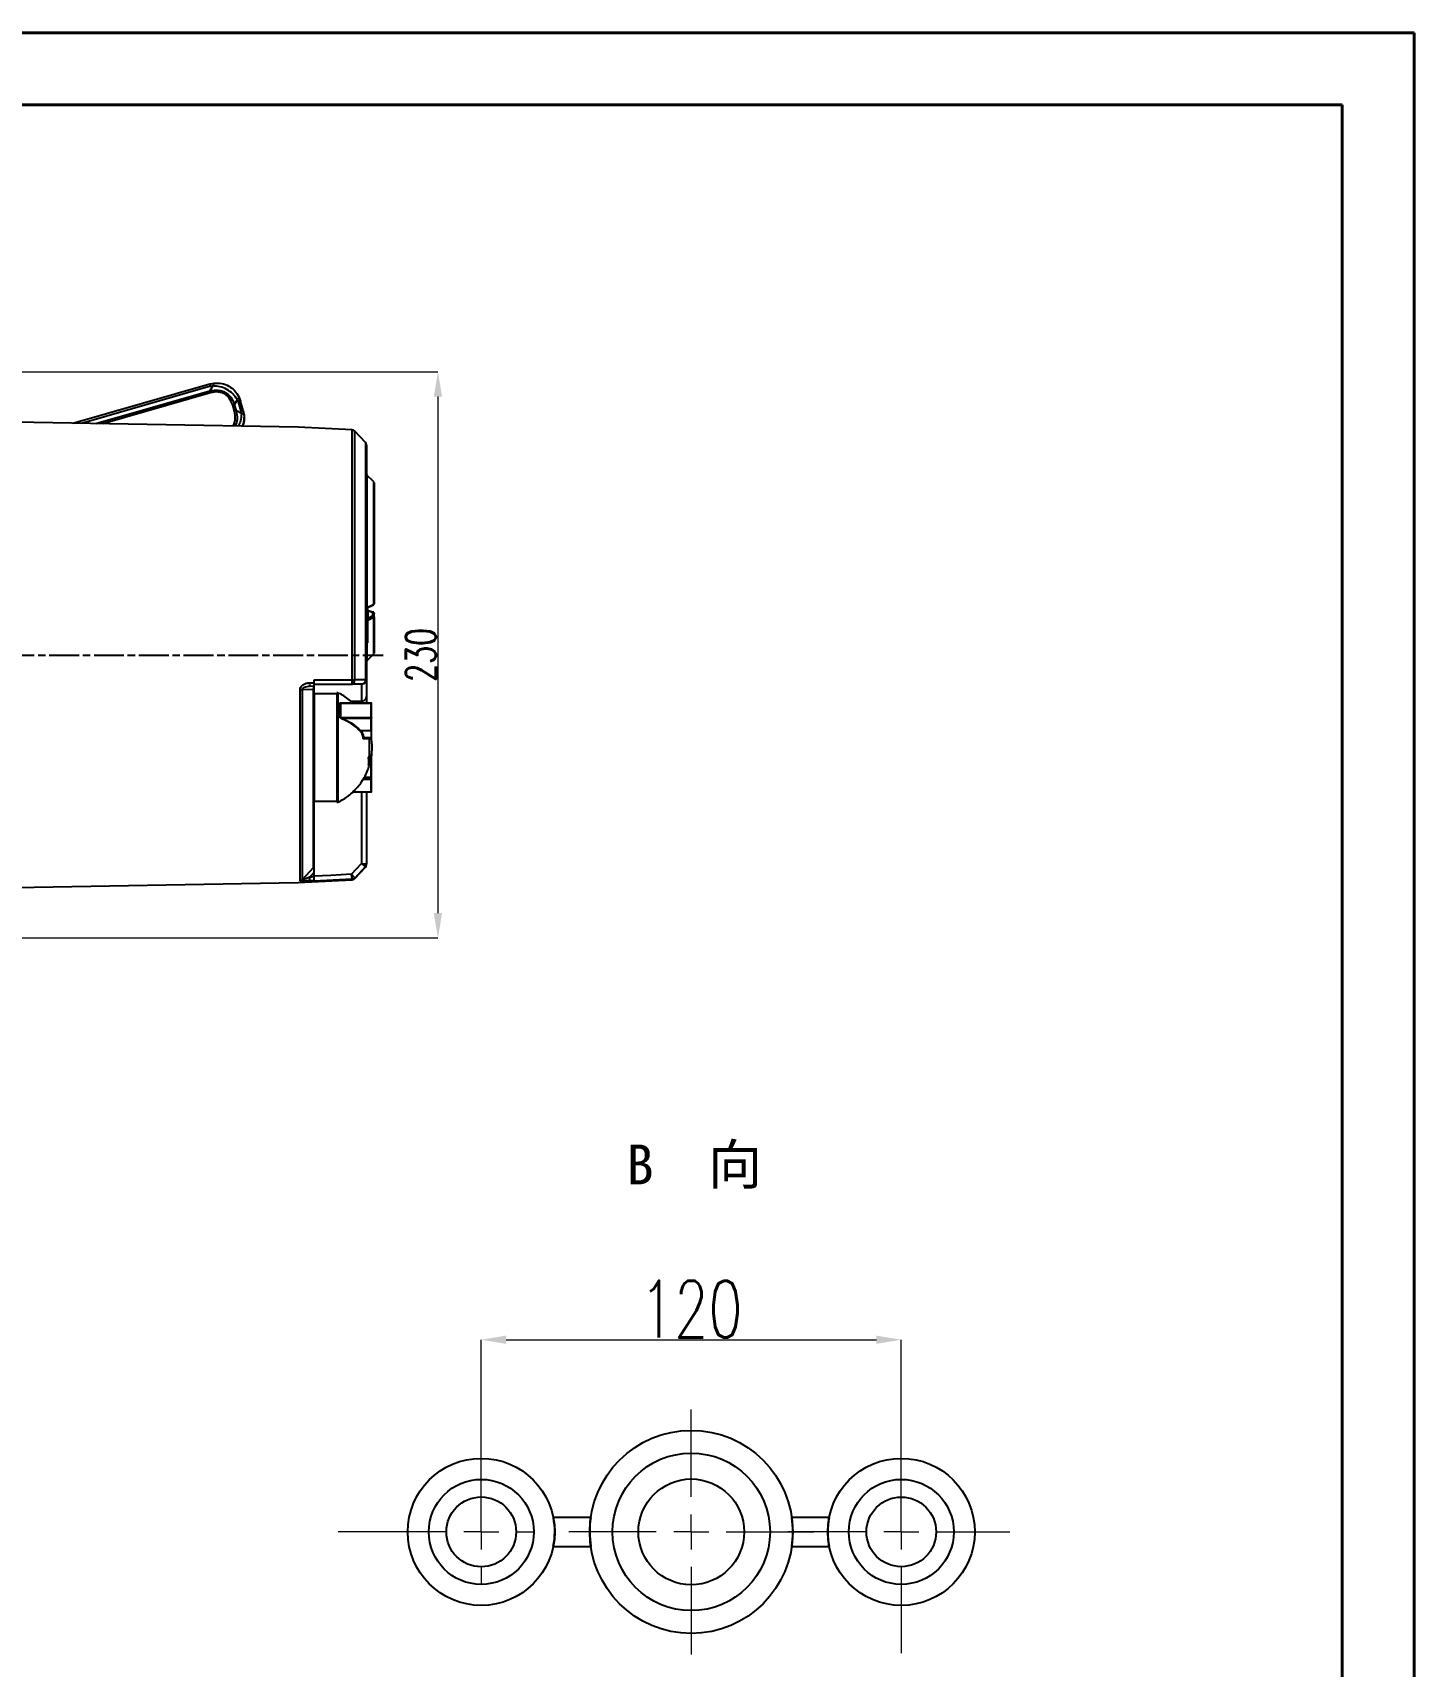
# Model space of a CAD drawing. Header units: millimetres. Extents: x 2003 to 4439, y 563 to 2285.
# Drawn here: x 3884 to 4439, y 1629 to 2285 of the extents above; entities that cross this region are included whole.
import ezdxf

# ---------------------------------------------------------------- set-up
doc = ezdxf.new("R2010")
doc.units = ezdxf.units.MM
doc.linetypes.add('AM_ISO08W050', pattern=[18, 12, -1.5, 3, -1.5])
doc.linetypes.add('CENTER2', pattern=[28.575, 19.05, -3.175, 3.175, -3.175])
for name, color, linetype, lineweight in [('AM_5', 3, 'Continuous', 25), ('AM_7', 4, 'AM_ISO08W050', 25), ('AM_BOR', 7, 'Continuous', 50), ('FORMAT', 7, 'Continuous', 18), ('中心线', 1, 'CENTER2', 13), ('文字', 7, 'Continuous', 13), ('标注', 3, 'Continuous', 13), ('粗实线', 7, 'Continuous', 40)]:
    doc.layers.add(name, color=color, linetype=linetype, lineweight=lineweight)
doc.styles.add('SLDTEXTSTYLE1', font='txt.shx', dxfattribs={"width": 0.7, "bigfont": 'gbcbig.shx'})
doc.styles.add('STYLE1', font='txt.shx', dxfattribs={"width": 0.8, "height": 3, "bigfont": 'hzdx.shx'})
doc.dimstyles.new('SLDDIMSTYLE12$0', dxfattribs={"dimtxt": 12, "dimasz": 10, "dimexe": 0, "dimexo": 0.0625, "dimgap": 0.875, "dimtad": 1, "dimdec": 1, "dimlfac": 1.8, "dimrnd": 1e-09, "dimzin": 12, "dimdsep": 46, "dimtxsty": 'SLDTEXTSTYLE1', "dimcen": 0.09, "dimdle": 8.16, "dimclrd": 3, "dimclre": 3, "dimadec": 0, "dimazin": 3, "dimtfac": 1, "dimtdec": 1, "dimtofl": 0, "dimtmove": 0, "dimatfit": 3, "dimfxl": 0, "dimfrac": 2, "dimtolj": 1, "dimlwd": 5, "dimlwe": 5, "dimarcsym": 0})

# ---------------------------------------------------------------- blocks, each defined once
blk = doc.blocks.new('*D48')
at = {"layer": 'AM_5', "color": 3, "lineweight": 5, "transparency": 16777216}
blk.add_line((3859.26, 2149.28), (4046.83, 2149.28), dxfattribs=at)
at = {"layer": 'AM_5', "color": 3, "linetype": 'Continuous', "lineweight": 5, "transparency": 16777216}
for p, q in [((4046.83, 2139.28), (4046.83, 1931.85)), ((3859.26, 1921.85), (4046.83, 1921.85))]:
    blk.add_line(p, q, dxfattribs=at)
at = {"layer": 'AM_5', "color": 3, "transparency": 16777216}
for points in [[(4045.16, 2139.28), (4048.49, 2139.28), (4046.83, 2149.28)], [(4045.16, 1931.85), (4048.49, 1931.85), (4046.83, 1921.85)]]:
    blk.add_solid(points, dxfattribs=at)
at = {"layer": 'Defpoints', "color": 0, "transparency": 16777216}
for p in [(3859.2, 2149.28), (3859.2, 1921.85), (4046.83, 1921.85)]:
    blk.add_point(p, dxfattribs=at)
at = {"layer": 'AM_5', "color": 0, "transparency": 16777216, "insert": (4039.95, 2035.57), "char_height": 12, "attachment_point": 5, "rotation": 90, "style": 'SLDTEXTSTYLE1'}
blk.add_mtext('\\A1;230', dxfattribs=at)
blk = doc.blocks.new('rA3')
at = {"layer": '粗实线'}
for p, q in [((753.38, 421.26), (333.38, 421.26)), ((753.38, 124.26), (753.38, 421.26)), ((748.38, 416.26), (358.38, 416.26)), ((748.38, 129.26), (748.38, 416.26))]:
    blk.add_line(p, q, dxfattribs=at)
blk = doc.blocks.new('SW_CENTERMARKSYMBOL_14')
at = {"layer": 'FORMAT', "color": 0}
for p, q in [((0, 2), (0, 7)), ((0, 0), (0, 1)), ((-2, 0), (-7, 0)), ((0, 0), (-1, 0)), ((0, 0), (0, -1)), ((0, 0), (1, 0)), ((2, 0), (7, 0)), ((0, -2), (0, -7))]:
    blk.add_line(p, q, dxfattribs=at)
blk = doc.blocks.new('SW_CENTERMARKSYMBOL_15')
at = {"layer": 'FORMAT', "color": 0}
for p, q in [((0, 2), (0, 5.001)), ((0, 0), (0, 1)), ((-2, 0), (-6.488, 0)), ((0, 0), (-1, 0)), ((0, 0), (0, -1)), ((0, 0), (1, 0)), ((2, 0), (6.2, 0)), ((0, -2), (0, -6.938))]:
    blk.add_line(p, q, dxfattribs=at)
blk = doc.blocks.new('SW_CENTERMARKSYMBOL_16')
at = {"layer": 'FORMAT', "color": 0}
for p, q in [((0, 2), (0, 3)), ((0, 0), (0, 1)), ((-2, 0), (-8.181, 0)), ((0, 0), (-1, 0)), ((0, 0), (0, -1)), ((0, 0), (1, 0)), ((2, 0), (3, 0)), ((0, -2), (0, -3))]:
    blk.add_line(p, q, dxfattribs=at)
blk = doc.blocks.new('*D56')
at = {"layer": 'Defpoints', "color": 0, "transparency": 16777216}
for p in [(4232.98, 1760.48), (4064.23, 1683.31), (4232.98, 1683.31)]:
    blk.add_point(p, dxfattribs=at)
at = {"layer": '标注', "color": 3, "lineweight": 5, "transparency": 16777216}
blk.add_line((4064.23, 1683.37), (4064.23, 1760.48), dxfattribs=at)
at = {"layer": '标注', "color": 3, "linetype": 'Continuous', "lineweight": 5, "transparency": 16777216}
for p, q in [((4074.23, 1760.48), (4222.98, 1760.48)), ((4232.98, 1683.37), (4232.98, 1760.48))]:
    blk.add_line(p, q, dxfattribs=at)
at = {"layer": '标注', "color": 3, "transparency": 16777216}
for points in [[(4074.23, 1762.15), (4074.23, 1758.81), (4064.23, 1760.48)], [(4222.98, 1762.15), (4222.98, 1758.81), (4232.98, 1760.48)]]:
    blk.add_solid(points, dxfattribs=at)
at = {"layer": '标注', "color": 0, "transparency": 16777216, "insert": (4148.61, 1772.78), "char_height": 10, "attachment_point": 5, "style": 'SLDTEXTSTYLE1'}
blk.add_mtext('\\A1;{\\H2.28571x;120}', dxfattribs=at)

msp = doc.modelspace()

# ---------------------------------------------------------------- linework, layer by layer
at = {"color": 7, "linetype": 'Continuous', "lineweight": 25}
for p, q in [((3900.214, 2128.627), (3955.171, 2144.385)), ((3955.446, 2143.43), (3903.612, 2128.568)), ((3909.41, 2128.466), (3955.242, 2141.608)), ((3955.463, 2140.84), (3912.143, 2128.419)), ((3955.171, 2144.385), (3956.977, 2144.727)), ((3956.35, 2143.601), (3955.242, 2141.608)), ((3955.446, 2143.43), (3956.35, 2143.601)), ((3966.872, 2139.242), (3967.54, 2137.529)), ((3965.085, 2133.404), (3964.368, 2135.903)), ((3965.137, 2136.123), (3966.245, 2138.116)), ((3965.854, 2133.623), (3965.137, 2136.123)), ((3967.852, 2132.511), (3965.854, 2133.623)), ((3966.245, 2138.116), (3966.578, 2137.259)), ((3966.578, 2137.259), (3967.681, 2133.414)), ((3968.642, 2133.684), (3967.54, 2137.529)), ((3967.681, 2133.414), (3967.852, 2132.511)), ((3968.642, 2133.684), (3968.984, 2131.877)), ((3990.691, 2127.047), (3861.164, 2129.309)), ((3969.029, 2130.921), (3969.029, 2130.928)), ((4012.419, 2125.908), (3990.691, 2127.047)), ((4017.752, 2120.887), (4013.428, 2125.443)), ((4021.018, 2105.081), (4018.311, 2107.798)), ((4018.164, 2100.465), (4018.164, 2100.112)), ((4021.017, 2055.935), (4021.018, 2105.081)), ((4021.164, 2104.729), (4021.164, 2102.143)), ((4018.164, 2054.215), (4018.171, 2054.287)), ((4018.164, 2050.524), (4018.164, 2054.155)), ((4018.164, 2054.035), (4018.664, 2054.035)), ((4018.164, 2053.907), (4018.664, 2053.907)), ((4018.164, 2053.843), (4018.664, 2053.843)), ((4018.31, 2054.575), (4021.017, 2055.935)), ((4018.443, 2054.411), (4020.887, 2055.638)), ((4018.443, 2054.411), (4020.887, 2055.638)), ((4018.664, 2053.907), (4018.664, 2054.035)), ((4018.664, 2053.655), (4018.664, 2053.907)), ((4018.664, 2053.652), (4018.664, 2053.843)), ((4021.164, 2056.085), (4021.164, 2057.378)), ((4018.164, 2050.583), (4018.664, 2050.583)), ((4018.164, 2050.446), (4018.664, 2050.446)), ((4018.164, 2050.034), (4018.664, 2050.034)), ((4018.164, 2048.598), (4018.664, 2048.598)), ((4018.192, 2053.652), (4018.664, 2053.652)), ((4018.664, 2053.257), (4018.664, 2053.652)), ((4018.664, 2053.524), (4018.664, 2053.652)), ((4018.664, 2053.235), (4018.664, 2053.524)), ((4018.664, 2053.235), (4020.664, 2052.767)), ((4020.664, 2052.767), (4018.664, 2053.235)), ((4018.664, 2053.235), (4018.664, 2050.583)), ((4018.664, 2050.318), (4020.664, 2051.322)), ((4018.664, 2049.506), (4021.017, 2050.686)), ((4018.664, 2050.446), (4018.664, 2050.583)), ((4018.664, 2050.034), (4018.664, 2050.446)), ((4018.664, 2042.415), (4018.664, 2048.598)), ((4020.664, 2051.322), (4020.664, 2052.767)), ((4020.895, 2052.712), (4020.709, 2052.789)), ((4020.895, 2052.712), (4020.709, 2052.789)), ((4021.017, 2035.921), (4021.017, 2050.686)), ((4021.1, 2052.469), (4021.128, 2052.387)), ((4021.147, 2052.328), (4021.131, 2052.393)), ((4021.147, 2052.313), (4021.164, 2052.182)), ((4021.164, 2050.889), (4021.164, 2052.182)), ((4018.164, 2041.116), (4018.164, 2043.86)), ((4018.164, 2042.415), (4018.664, 2042.415)), ((4018.164, 2040.979), (4018.664, 2040.979)), ((4018.664, 2040.567), (4018.664, 2040.979)), ((4018.164, 2040.567), (4018.664, 2040.567)), ((4018.164, 2040.551), (4018.664, 2040.551)), ((4018.164, 2040.43), (4018.664, 2040.43)), ((4018.31, 2040.43), (4018.31, 2033.214)), ((4018.31, 2033.214), (4021.017, 2035.921)), ((3992.428, 2021.662), (3996.752, 2021.744)), ((3994.765, 2023.009), (3995.258, 2023.056)), ((3994.926, 2022.986), (3995.246, 2023.034)), ((3995.246, 2023.034), (3997.164, 2023.068)), ((3995.298, 2024.35), (3997.164, 2024.383)), ((3997.164, 2024.383), (3997.164, 2025.559)), ((3997.164, 2025.559), (4012.418, 2025.556)), ((3997.164, 2023.778), (4012.114, 2023.778)), ((3997.164, 2021.594), (3997.164, 2022.768)), ((4012.114, 2023.778), (4012.342, 2023.84)), ((4012.114, 2023.778), (4012.159, 2023.83)), ((4016.164, 2023.778), (4012.114, 2023.778)), ((4012.418, 2025.574), (4012.418, 2025.556)), ((4013.424, 2025.556), (4013.428, 2025.625)), ((4013.428, 2025.625), (4017.75, 2025.617)), ((4016.164, 2023.778), (4016.164, 2016.826)), ((4017.75, 2025.617), (4017.752, 2025.658)), ((4018.164, 2025.778), (4018.157, 2025.617)), ((4006.164, 2019.862), (3997.164, 2019.862)), ((4006.164, 2020.362), (4006.163, 1982.806)), ((4006.664, 2020.362), (4006.164, 2020.362)), ((4006.664, 2020.362), (4006.663, 1982.806)), ((4007.584, 2010.411), (4007.584, 2016.198)), ((4019.964, 2016.213), (4007.679, 2016.213)), ((4007.68, 2016.178), (4007.68, 2010.397)), ((4007.68, 2016.178), (4019.964, 2016.178)), ((4016.164, 2016.826), (4011.938, 2016.826)), ((4018.164, 2019.526), (4018.164, 2016.213)), ((4019.964, 2016.213), (4019.964, 2016.154)), ((4019.964, 2016.178), (4019.964, 2016.213)), ((4019.964, 2010.397), (4019.964, 2016.178)), ((4020.164, 2012.979), (4020.164, 2016.013)), ((4020.164, 2013.424), (4020.164, 2016.013)), ((4007.68, 2010.397), (4019.964, 2010.397)), ((4008.251, 2010.144), (4019.964, 2010.144)), ((4019.964, 2010.144), (4019.964, 2010.397)), ((4019.964, 2005.211), (4019.964, 2010.144)), ((4020.164, 2010.285), (4020.164, 2013.424)), ((4020.164, 2005.352), (4020.164, 2010.285)), ((4015.783, 2005.211), (4019.964, 2005.211)), ((4019.964, 2002.286), (4016.939, 2002.286)), ((4017.315, 2001.838), (4017.068, 2001.805)), ((4017.238, 2002.029), (4019.964, 2002.029)), ((4017.241, 2002.033), (4017.361, 2002.049)), ((4017.241, 2002.033), (4019.964, 2002.033)), ((4019.36, 1995.033), (4019.36, 2002.029)), ((4019.363, 1991.362), (4019.364, 2002.029)), ((4019.964, 2005.211), (4019.964, 2002.286)), ((4019.964, 2002.091), (4019.964, 2002.286)), ((4019.964, 2002.033), (4019.964, 2002.091)), ((4019.964, 2002.029), (4019.964, 2002.033)), ((4018.952, 1994.12), (4019.36, 1995.033)), ((4019.36, 1992.205), (4018.952, 1991.291)), ((4019.028, 1992.205), (4019.36, 1992.205)), ((4019.328, 1991.362), (4019.363, 1991.362)), ((4019.36, 1991.362), (4019.36, 1992.205)), ((4019.863, 1992.316), (4020.163, 1992.316)), ((4019.963, 1986.459), (4019.963, 1994.695)), ((4020.163, 1994.475), (4020.163, 1994.492)), ((4006.163, 1982.806), (4006.163, 1976.362)), ((4006.663, 1982.806), (4006.663, 1976.362)), ((4019.963, 1985.503), (4016.719, 1985.503)), ((4017.158, 1986.265), (4019.963, 1986.265)), ((4017.241, 1986.459), (4019.963, 1986.459)), ((4019.963, 1986.323), (4019.963, 1986.459)), ((4019.963, 1986.265), (4019.963, 1986.323)), ((4019.963, 1986.272), (4019.963, 1986.265)), ((4019.963, 1986.265), (4019.963, 1985.503)), ((4019.963, 1980.57), (4019.963, 1985.503)), ((4020.163, 1983.301), (4020.163, 1986.439)), ((4020.163, 1985.644), (4020.163, 1986.149)), ((4020.163, 1980.712), (4020.163, 1985.644)), ((4020.163, 1980.712), (4020.163, 1983.301)), ((3997.163, 1976.862), (4006.163, 1976.862)), ((4006.163, 1976.362), (4006.663, 1976.362)), ((4012.616, 1980.512), (4019.963, 1980.512)), ((4012.677, 1980.57), (4019.963, 1980.57)), ((4016.163, 1980.512), (4016.163, 1951.737)), ((4018.163, 1980.512), (4018.163, 1951.537)), ((4019.963, 1980.512), (4019.963, 1980.57)), ((4019.963, 1980.546), (4019.963, 1980.512)), ((3996.751, 1949.964), (3992.427, 1945.377)), ((4012.114, 1947.457), (4016.163, 1951.737)), ((4017.751, 1950.509), (4013.427, 1945.939)), ((4013.427, 1945.692), (4017.751, 1950.248)), ((4017.751, 1950.507), (4017.751, 1950.509)), ((4017.751, 1950.507), (4017.751, 1950.248)), ((4018.16, 1951.538), (4018.163, 1951.537)), ((3861.163, 1941.828), (3990.69, 1944.088)), ((3990.69, 1944.088), (4012.418, 1945.227)), ((3995.312, 1946.287), (3997.163, 1948.251)), ((3997.163, 1944.888), (3995.364, 1944.796)), ((3997.163, 1946.381), (3997.163, 1948.251)), ((4012.418, 1945.476), (3997.163, 1944.674)), ((3997.163, 1944.674), (3997.163, 1944.888)), ((4012.418, 1945.476), (4012.418, 1945.475)), ((4012.418, 1945.227), (4012.418, 1945.475)), ((4013.427, 1945.939), (4013.426, 1945.942)), ((4013.427, 1945.692), (4013.427, 1945.939))]:
    msp.add_line(p, q, dxfattribs=at)
at = {"color": 7, "linetype": 'Continuous', "lineweight": 25, "flags": 128}
for points in [[(4012.418, 2025.574), (4012.418, 2031.182), (4012.418, 2036.807), (4012.418, 2042.427), (4012.418, 2048.021), (4012.418, 2053.566), (4012.419, 2059.041), (4012.419, 2064.426), (4012.419, 2069.698), (4012.419, 2074.838), (4012.419, 2079.826), (4012.419, 2084.642), (4012.419, 2089.268), (4012.419, 2093.686), (4012.419, 2097.878), (4012.419, 2101.829), (4012.419, 2105.523), (4012.419, 2108.945), (4012.419, 2112.083), (4012.419, 2114.924), (4012.419, 2117.457), (4012.419, 2119.673), (4012.419, 2121.563), (4012.419, 2123.119), (4012.419, 2124.336), (4012.419, 2125.208), (4012.419, 2125.733), (4012.419, 2125.908)], [(4013.428, 2025.625), (4013.428, 2031.31), (4013.428, 2037.012), (4013.428, 2042.708), (4013.428, 2048.375), (4013.428, 2053.99), (4013.428, 2059.532), (4013.428, 2064.977), (4013.428, 2070.303), (4013.428, 2075.49), (4013.428, 2080.516), (4013.428, 2085.361), (4013.428, 2090.006), (4013.428, 2094.431), (4013.428, 2098.619), (4013.428, 2102.554), (4013.428, 2106.219), (4013.428, 2109.6), (4013.428, 2112.682), (4013.428, 2115.454), (4013.428, 2117.905), (4013.428, 2120.024), (4013.428, 2121.803), (4013.428, 2123.235), (4013.428, 2124.314), (4013.428, 2125.036), (4013.428, 2125.398), (4013.428, 2125.443)], [(4017.752, 2120.887), (4017.752, 2120.707), (4017.752, 2120.169), (4017.752, 2119.275), (4017.752, 2118.028), (4017.752, 2116.435), (4017.752, 2114.501), (4017.752, 2112.234), (4017.752, 2109.645), (4017.752, 2106.744), (4017.752, 2103.544), (4017.752, 2100.057), (4017.752, 2096.299), (4017.752, 2092.285), (4017.752, 2088.033), (4017.752, 2083.56), (4017.752, 2078.884), (4017.752, 2074.026), (4017.752, 2069.007), (4017.752, 2063.846), (4017.752, 2058.567), (4017.752, 2053.191), (4017.752, 2047.74), (4017.752, 2042.238), (4017.752, 2036.709), (4017.752, 2031.174), (4017.752, 2025.658)], [(4018.311, 2107.798), (4018.311, 2107.298), (4018.311, 2106.419), (4018.311, 2105.169), (4018.311, 2103.562), (4018.311, 2101.614), (4018.31, 2099.345), (4018.31, 2096.779), (4018.31, 2093.943), (4018.31, 2090.864), (4018.31, 2087.576), (4018.31, 2084.112), (4018.31, 2080.509), (4018.31, 2076.802), (4018.31, 2073.031), (4018.31, 2069.235), (4018.31, 2065.452), (4018.31, 2061.723), (4018.31, 2058.084), (4018.31, 2054.575)], [(4018.164, 2054.372), (4018.164, 2056.203), (4018.164, 2059.167), (4018.164, 2062.267), (4018.164, 2065.465), (4018.164, 2068.723), (4018.164, 2072.001), (4018.164, 2075.259), (4018.164, 2078.457), (4018.164, 2081.557), (4018.164, 2084.522), (4018.164, 2087.314), (4018.164, 2089.901), (4018.164, 2092.25), (4018.164, 2094.334), (4018.164, 2096.126), (4018.164, 2097.606), (4018.164, 2098.756), (4018.164, 2099.56), (4018.164, 2100.011), (4018.164, 2100.112)], [(4018.664, 2053.235), (4018.68, 2053.249), (4018.695, 2053.257), (4018.709, 2053.257), (4018.721, 2053.251), (4018.732, 2053.238), (4018.74, 2053.22)], [(3991.418, 1944.916), (3991.418, 1945.873), (3991.418, 1947.201), (3991.418, 1948.895), (3991.418, 1950.946), (3991.418, 1953.347), (3991.418, 1956.088), (3991.418, 1959.158), (3991.418, 1962.543), (3991.418, 1966.229), (3991.418, 1970.203), (3991.418, 1974.446), (3991.418, 1978.942), (3991.418, 1983.672), (3991.418, 1988.616), (3991.418, 1993.755), (3991.418, 1999.066), (3991.418, 2004.528), (3991.418, 2010.118), (3991.418, 2015.813), (3991.418, 2021.59)], [(3992.427, 1945.377), (3992.427, 1946.33), (3992.427, 1947.651), (3992.427, 1949.336), (3992.427, 1951.377), (3992.427, 1953.766), (3992.428, 1956.493), (3992.428, 1959.547), (3992.428, 1962.914), (3992.428, 1966.582), (3992.428, 1970.535), (3992.428, 1974.757), (3992.428, 1979.23), (3992.428, 1983.936), (3992.428, 1988.855), (3992.428, 1993.967), (3992.428, 1999.252), (3992.428, 2004.686), (3992.428, 2010.248), (3992.428, 2015.914), (3992.428, 2021.662)], [(3996.752, 2021.744), (3996.752, 2016.066), (3996.752, 2010.474), (3996.752, 2004.996), (3996.752, 1999.654), (3996.752, 1994.474), (3996.752, 1989.478), (3996.751, 1984.688), (3996.751, 1980.127), (3996.751, 1975.814), (3996.751, 1971.769), (3996.751, 1968.011), (3996.751, 1964.555), (3996.751, 1961.418), (3996.751, 1958.614), (3996.751, 1956.154), (3996.751, 1954.051), (3996.751, 1952.313), (3996.751, 1950.949), (3996.751, 1949.964)], [(3997.164, 2019.862), (3997.164, 2019.793), (3997.164, 2019.397), (3997.164, 2018.656), (3997.164, 2017.581), (3997.164, 2016.191), (3997.164, 2014.508), (3997.164, 2012.56), (3997.164, 2010.379), (3997.164, 2008), (3997.164, 2005.463), (3997.164, 2002.81), (3997.164, 2000.084), (3997.163, 1997.329), (3997.163, 1994.591), (3997.163, 1991.915), (3997.163, 1989.345), (3997.163, 1986.924), (3997.163, 1984.69), (3997.163, 1982.68), (3997.163, 1980.928), (3997.163, 1979.462), (3997.163, 1978.307), (3997.163, 1977.481), (3997.163, 1976.997), (3997.163, 1976.862)], [(4019.964, 2010.397), (4020.003, 2010.395), (4020.04, 2010.388), (4020.075, 2010.378), (4020.105, 2010.364), (4020.13, 2010.347), (4020.148, 2010.328), (4020.16, 2010.307), (4020.164, 2010.285)], [(3997.163, 1946.381), (3996.126, 1946.328), (3995.312, 1946.287)], [(4012.114, 1947.457), (4003.742, 1947.017), (3997.163, 1946.672)]]:
    msp.add_lwpolyline(points, dxfattribs=at)
at = {"color": 7, "linetype": 'Continuous', "lineweight": 25}
for centre, radius, start, end in [((4012.34, 2124.41), 1.5, 43.499688, 86.999689), ((4016.664, 2119.854), 1.5, 359.999688, 43.499688), ((4018.662, 2108.151), 0.498, 180.016099, 225.117046), ((4020.667, 2104.729), 0.497, 0.018818, 45.136394), ((4020.664, 2104.729), 0.5, 359.999688, 44.795922), ((4018.358, 2054.382), 0.198, 103.884157, 168.008957), ((4020.664, 2056.085), 0.5, 296.630121, 359.999688), ((4020.972, 2056.127), 0.197, 283.446815, 347.663208), ((4018.55, 2050.753), 0.386, 180.219672, 206.015382), ((4020.704, 2052.741), 0.0477, 83.569529, 147.173283), ((4020.695, 2050.853), 0.47, 4.401638, 93.810949), ((4020.899, 2052.684), 0.0277, 97.120508, 149.187288), ((4020.915, 2050.914), 0.25, 294.151262, 354.20295), ((4020.664, 2036.275), 0.5, 314.999688, 359.999688), ((4018.664, 2032.86), 0.5, 134.999688, 179.999688), ((3991.428, 2028.654), 7.063, 269.92223, 278.138723), ((3989.049, 2023.939), 6.263, 351.68842, 3.755699), ((3998.427, 2021.665), 1.677, 138.870293, 177.29865), ((4012.429, 2035.291), 9.717, 269.937468, 275.900598), ((4012.921, 2035.429), 9.886, 267.082998, 272.916374), ((4017.954, 2027.448), 1.842, 263.65489, 276.344486), ((4017.794, 2026.278), 0.622, 266.060116, 306.402624), ((4007.679, 2016.412), 0.233, 246.022236, 270.18014), ((4019.979, 2015.994), 0.185, 5.85563, 94.849599), ((4007.678, 2010.728), 0.331, 253.519876, 270.278324), ((4008.636, 2009.841), 0.49, 141.829258, 172.120898), ((3999.57, 1988.654), 22.921, 45.547223, 68.015613), ((4019.989, 2010.32), 0.179, 261.950222, 348.577936), ((4015.917, 2004.937), 0.305, 116.010002, 165.059265), ((4016.91, 2002.753), 0.467, 252.264657, 273.464573), ((4017.261, 2001.838), 0.196, 95.789009, 189.850343), ((4019.989, 2005.388), 0.179, 261.950222, 348.577936), ((4020.01, 2002.059), 0.232, 48.458885, 101.560817), ((4019.964, 2002.233), 0.2, 269.987218, 359.987213), ((4019.964, 2002.229), 0.2, 269.999688, 359.999688), ((3995.885, 1998.362), 24.5, 350.877908, 359.999688), ((4007.435, 1992.705), 11.604, 352.999328, 7.000049), ((4020.013, 1988.158), 1.7, 268.315682, 275.063436), ((4019.967, 1986.469), 0.196, 268.95412, 358.91449), ((4019.988, 1985.68), 0.179, 261.950222, 348.577936), ((4019.988, 1980.747), 0.179, 261.950222, 348.577936), ((4019.979, 1980.731), 0.185, 265.149777, 354.143747), ((4005.284, 1958.224), 11.875, 224.069657, 226.858184), ((4016.658, 1951.54), 1.502, 316.655435, 359.931586), ((4016.67, 1951.537), 1.493, 316.393454, 359.985939), ((4016.663, 1951.281), 1.5, 316.499688, 359.999688), ((3991.341, 1946.419), 1.506, 272.929592, 316.193087), ((3968.629, 1944.604), 26.736, 0.412395, 3.608609), ((4012.335, 1946.978), 1.504, 273.137915, 316.448557), ((4012.34, 1946.975), 1.502, 272.977262, 316.402157), ((4012.339, 1946.725), 1.5, 272.999688, 316.499688)]:
    msp.add_arc(centre, radius, start, end, dxfattribs=at)
for points in [[(3955.171, 2144.385), (3955.183, 2144.343), (3955.208, 2144.259), (3955.367, 2143.706), (3955.446, 2143.43)], [(3955.463, 2140.84), (3955.441, 2140.914), (3955.399, 2141.063), (3955.338, 2141.273), (3955.284, 2141.463), (3955.256, 2141.559), (3955.242, 2141.608)], [(3965.137, 2136.123), (3965.089, 2136.109), (3964.991, 2136.081), (3964.801, 2136.027), (3964.591, 2135.967), (3964.442, 2135.924), (3964.368, 2135.903)], [(3965.854, 2133.623), (3965.805, 2133.61), (3965.708, 2133.582), (3965.518, 2133.528), (3965.308, 2133.468), (3965.159, 2133.425), (3965.085, 2133.404)], [(3967.54, 2137.529), (3967.496, 2137.517), (3967.41, 2137.495), (3966.856, 2137.338), (3966.578, 2137.259)], [(3968.642, 2133.684), (3968.599, 2133.672), (3968.512, 2133.65), (3967.958, 2133.493), (3967.681, 2133.414)], [(4018.164, 2119.854), (4018.164, 2119.764), (4018.164, 2119.583), (4018.164, 2118.128), (4018.164, 2115.823), (4018.164, 2112.608), (4018.164, 2108.543), (4018.164, 2103.665), (4018.164, 2098.031), (4018.164, 2091.703), (4018.164, 2084.751), (4018.164, 2077.253), (4018.164, 2069.292), (4018.164, 2060.957), (4018.164, 2052.338), (4018.164, 2043.536), (4018.164, 2034.637), (4018.164, 2028.731), (4018.164, 2025.778)], [(4021.164, 2104.729), (4021.164, 2104.562), (4021.164, 2104.227), (4021.164, 2103.11), (4021.164, 2101.56), (4021.164, 2099.556), (4021.164, 2097.137), (4021.164, 2094.336), (4021.164, 2091.194), (4021.164, 2087.755), (4021.164, 2084.069), (4021.164, 2080.189), (4021.164, 2076.171), (4021.164, 2072.073), (4021.164, 2067.951), (4021.164, 2063.872), (4021.164, 2059.874), (4021.164, 2057.348), (4021.164, 2056.085)], [(4018.164, 2053.769), (4018.169, 2053.722), (4018.179, 2053.628), (4018.243, 2053.551), (4018.275, 2053.513)], [(4021.164, 2050.889), (4021.164, 2049.793), (4021.164, 2047.602), (4021.164, 2044.721), (4021.164, 2042.191), (4021.164, 2040.074), (4021.164, 2038.392), (4021.164, 2037.183), (4021.164, 2036.417), (4021.164, 2036.322), (4021.164, 2036.275)], [(4018.164, 2025.778), (4018.164, 2025.7), (4018.164, 2025.544), (4018.164, 2024.276), (4018.164, 2022.345), (4018.164, 2020.466), (4018.164, 2019.526)], [(4008.251, 2010.144), (4009.693, 2009.464), (4012.576, 2008.104), (4014.714, 2006.175), (4015.783, 2005.211)]]:
    msp.add_open_spline(points, degree=3, dxfattribs=at)
for points, knots in [([(3955.242, 2141.608), (3956.363, 2141.79), (3958.447, 2142.129), (3961.44, 2141.155), (3963.87, 2139.136), (3964.693, 2137.179), (3965.137, 2136.123)], [0, 0, 0, 0, 0.2680966, 0.4988227, 0.7294637, 1, 1, 1, 1]), ([(3964.368, 2135.903), (3963.991, 2136.882), (3963.452, 2138.28), (3962.119, 2139.677), (3961.042, 2140.431), (3959.829, 2140.939), (3957.945, 2141.321), (3956.483, 2141.038), (3955.463, 2140.84)], [0, 0, 0, 0, 0.2715623, 0.3875926, 0.5011305, 0.6146375, 0.7308194, 1, 1, 1, 1]), ([(3956.977, 2144.727), (3956.851, 2144.668), (3956.596, 2144.55), (3956.432, 2143.919), (3956.35, 2143.601)], [0, 0, 0, 0, 0.49686743, 1, 1, 1, 1]), ([(3966.245, 2138.116), (3965.672, 2138.918), (3964.545, 2140.494), (3962.062, 2142.255), (3959.258, 2143.423), (3957.325, 2143.542), (3956.35, 2143.601)], [0, 0, 0, 0, 0.25415722, 0.50001427, 0.74762575, 1, 1, 1, 1]), ([(3956.977, 2144.727), (3957.999, 2144.735), (3960.007, 2144.751), (3962.839, 2143.633), (3965.286, 2141.824), (3966.338, 2140.113), (3966.872, 2139.242)], [0, 0, 0, 0, 0.2543758, 0.4999836, 0.7457388, 1, 1, 1, 1]), ([(3966.872, 2139.242), (3966.889, 2139.103), (3966.921, 2138.825), (3966.47, 2138.352), (3966.245, 2138.116)], [0, 0, 0, 0, 0.5000023, 1, 1, 1, 1]), ([(3964.398, 2127.506), (3964.479, 2127.617), (3964.816, 2128.078), (3965.174, 2129.041), (3965.573, 2130.915), (3965.286, 2132.38), (3965.085, 2133.404)], [0, 0, 0, 0, 0.0674485, 0.27954515, 0.49659605, 1, 1, 1, 1]), ([(3965.854, 2133.623), (3966.01, 2132.523), (3966.3, 2130.475), (3965.853, 2128.241), (3965.223, 2127.499), (3965.217, 2127.492)], [0, 0, 0, 0, 0.535438, 0.9957755, 1, 1, 1, 1]), ([(3967.852, 2132.511), (3967.807, 2131.524), (3967.729, 2129.797), (3966.973, 2128.165), (3966.65, 2127.467)], [0, 0, 0, 0, 0.5719725, 1, 1, 1, 1]), ([(3968.984, 2131.877), (3968.924, 2132.005), (3968.804, 2132.262), (3968.17, 2132.428), (3967.852, 2132.511)], [0, 0, 0, 0, 0.4968676, 1, 1, 1, 1]), ([(3968.984, 2131.877), (3969.026, 2130.846), (3969.088, 2129.308), (3968.483, 2127.902), (3968.284, 2127.438)], [0, 0, 0, 0, 0.6705708, 1, 1, 1, 1]), ([(3968.287, 2127.438), (3968.491, 2127.898), (3968.984, 2129.006), (3968.95, 2130.218), (3968.93, 2130.927)], [0, 0, 0, 0, 0.4149051, 1, 1, 1, 1]), ([(4021.164, 2070.567), (4021.164, 2071.822), (4021.164, 2074.331), (4021.164, 2078.042), (4021.164, 2080.767), (4021.164, 2082.556), (4021.164, 2083.477), (4021.164, 2084.384), (4021.164, 2085.278), (4021.164, 2086.157), (4021.164, 2086.748), (4021.164, 2087.16), (4021.164, 2087.636), (4021.164, 2088.351), (4021.164, 2089.167), (4021.164, 2089.875), (4021.164, 2090.559), (4021.164, 2091.243), (4021.164, 2091.73), (4021.164, 2092.467), (4021.164, 2093.35), (4021.164, 2094.518), (4021.164, 2095.499), (4021.164, 2096.336), (4021.164, 2096.979), (4021.164, 2097.489), (4021.164, 2097.924), (4021.164, 2098.337), (4021.164, 2098.739), (4021.164, 2099.017), (4021.164, 2099.394), (4021.164, 2099.813), (4021.164, 2100.335), (4021.164, 2100.773), (4021.164, 2101.097), (4021.164, 2101.329), (4021.164, 2101.489), (4021.164, 2101.635), (4021.164, 2101.732), (4021.164, 2101.809), (4021.164, 2101.886), (4021.164, 2101.991), (4021.164, 2102.08), (4021.164, 2102.126), (4021.164, 2102.143)], [0, 0, 0, 0, 0.0803647, 0.1607294, 0.2410941, 0.2624684, 0.283842, 0.3052151, 0.3265873, 0.3479574, 0.3693255, 0.3704427, 0.3788854, 0.405204, 0.4251182, 0.4428013, 0.4618483, 0.4808946, 0.4999402, 0.5035205, 0.5449145, 0.57896, 0.6143836, 0.643615, 0.6685119, 0.6871043, 0.7041218, 0.7223404, 0.7405585, 0.758776, 0.762108, 0.7964253, 0.8245029, 0.853496, 0.8824879, 0.8971785, 0.9118685, 0.9265578, 0.9412466, 0.9442716, 0.9541998, 0.9705965, 0.9890576, 1, 1, 1, 1]), ([(4021.164, 2057.378), (4021.164, 2057.674), (4021.164, 2058.265), (4021.164, 2059.167), (4021.164, 2060.079), (4021.164, 2061.001), (4021.164, 2061.932), (4021.164, 2062.871), (4021.164, 2063.519), (4021.164, 2063.995), (4021.164, 2064.551), (4021.164, 2065.395), (4021.164, 2066.355), (4021.164, 2068.042), (4021.164, 2069.434), (4021.164, 2070.567)], [0, 0, 0, 0, 0.07144385, 0.14288374, 0.21431988, 0.28576303, 0.35720674, 0.42863778, 0.50005558, 0.50406448, 0.53604837, 0.6252562, 0.69323765, 0.75009307, 1, 1, 1, 1]), ([(4018.192, 2054.261), (4018.198, 2054.26), (4018.218, 2054.257), (4018.286, 2054.318), (4018.388, 2054.378), (4018.44, 2054.409)], [0, 0, 0, 0, 0.1601422, 0.5688581, 1, 1, 1, 1]), ([(4018.435, 2054.409), (4018.433, 2054.407), (4018.414, 2054.392), (4018.382, 2054.394), (4018.341, 2054.41), (4018.318, 2054.459), (4018.309, 2054.519), (4018.31, 2054.556), (4018.31, 2054.575)], [0, 0, 0, 0, 0.0284628, 0.3120488, 0.569439, 0.7930567, 0.8963599, 1, 1, 1, 1]), ([(4020.886, 2055.639), (4020.899, 2055.646), (4020.931, 2055.662), (4020.97, 2055.709), (4021.012, 2055.795), (4021.015, 2055.88), (4021.017, 2055.935)], [0, 0, 0, 0, 0.14054005, 0.37467991, 0.58989364, 1, 1, 1, 1]), ([(4018.295, 2053.514), (4018.266, 2053.541), (4018.21, 2053.594), (4018.185, 2053.658), (4018.173, 2053.69)], [0, 0, 0, 0, 0.5052965, 1, 1, 1, 1]), ([(4018.275, 2053.513), (4018.275, 2053.52), (4018.275, 2053.535), (4018.258, 2053.546), (4018.229, 2053.545), (4018.201, 2053.534), (4018.187, 2053.528)], [0, 0, 0, 0, 0.2336109, 0.4844564, 0.7436939, 1, 1, 1, 1]), ([(4018.275, 2053.513), (4018.3, 2053.483), (4018.353, 2053.419), (4018.483, 2053.312), (4018.592, 2053.266), (4018.664, 2053.235)], [0, 0, 0, 0, 0.233085, 0.4930073, 1, 1, 1, 1]), ([(4018.664, 2045.438), (4018.664, 2046.061), (4018.664, 2047.306), (4018.664, 2048.776), (4018.664, 2049.712), (4018.664, 2050.226), (4018.664, 2050.536), (4018.664, 2050.567), (4018.664, 2050.583)], [0, 0, 0, 0, 0.25015941, 0.49958066, 0.62466902, 0.74973011, 0.87480959, 1, 1, 1, 1]), ([(4018.664, 2048.598), (4018.664, 2048.921), (4018.664, 2049.325), (4018.664, 2049.752), (4018.664, 2049.934), (4018.664, 2049.994), (4018.664, 2050.034)], [0, 0, 0, 0, 0.4996211, 0.6251499, 0.7494732, 1, 1, 1, 1]), ([(4020.664, 2052.767), (4020.703, 2052.76), (4020.776, 2052.746), (4020.844, 2052.713), (4020.875, 2052.698)], [0, 0, 0, 0, 0.5446681, 1, 1, 1, 1]), ([(4020.992, 2050.889), (4020.977, 2050.933), (4020.943, 2051.028), (4020.861, 2051.157), (4020.764, 2051.262), (4020.696, 2051.302), (4020.664, 2051.322)], [0, 0, 0, 0, 0.239538, 0.5175571, 0.7682031, 1, 1, 1, 1]), ([(4020.875, 2052.698), (4020.917, 2052.671), (4021.007, 2052.612), (4021.092, 2052.487), (4021.151, 2052.341), (4021.159, 2052.241), (4021.164, 2052.182)], [0, 0, 0, 0, 0.2427138, 0.5154318, 0.7146901, 1, 1, 1, 1]), ([(4020.875, 2052.645), (4020.917, 2052.62), (4021.007, 2052.568), (4021.092, 2052.456), (4021.151, 2052.325), (4021.159, 2052.235), (4021.164, 2052.182)], [0, 0, 0, 0, 0.2421389, 0.5153871, 0.7139591, 1, 1, 1, 1]), ([(4021.017, 2050.686), (4021.018, 2050.718), (4021.018, 2050.783), (4021.001, 2050.853), (4020.992, 2050.889)], [0, 0, 0, 0, 0.49355373, 1, 1, 1, 1]), ([(4021.141, 2052.348), (4021.144, 2052.34), (4021.163, 2052.287), (4021.163, 2052.23), (4021.164, 2052.182)], [0, 0, 0, 0, 0.1515723, 1, 1, 1, 1]), ([(4018.664, 2040.43), (4018.664, 2040.433), (4018.664, 2040.44), (4018.664, 2040.527), (4018.664, 2040.756), (4018.664, 2041.277), (4018.664, 2042.229), (4018.664, 2043.67), (4018.664, 2044.848), (4018.664, 2045.438)], [0, 0, 0, 0, 0.06265322, 0.12530292, 0.25030366, 0.37521459, 0.50021885, 0.74968949, 1, 1, 1, 1]), ([(4018.664, 2040.979), (4018.664, 2041.019), (4018.664, 2041.079), (4018.664, 2041.258), (4018.664, 2041.688), (4018.664, 2042.092), (4018.664, 2042.415)], [0, 0, 0, 0, 0.2505117, 0.3752446, 0.5001647, 1, 1, 1, 1]), ([(3991.418, 2021.59), (3991.439, 2021.8), (3991.48, 2022.233), (3991.8, 2022.815), (3992.237, 2023.319), (3992.938, 2023.824), (3993.971, 2024.25), (3994.844, 2024.316), (3995.298, 2024.35)], [0, 0, 0, 0, 0.1207862, 0.249076, 0.3731346, 0.5013753, 0.7404661, 1, 1, 1, 1]), ([(3992.428, 2021.662), (3992.429, 2021.729), (3992.432, 2021.862), (3992.517, 2022.056), (3992.646, 2022.231), (3992.99, 2022.545), (3993.765, 2022.893), (3994.495, 2022.952), (3994.926, 2022.986)], [0, 0, 0, 0, 0.0635988, 0.1268625, 0.1941501, 0.267332, 0.5677277, 1, 1, 1, 1]), ([(3996.752, 2021.744), (3996.857, 2021.726), (3997.025, 2021.697), (3997.143, 2021.644), (3997.157, 2021.611), (3997.164, 2021.594)], [0, 0, 0, 0, 0.4463965, 0.7099365, 1, 1, 1, 1]), ([(3997.163, 1951.024), (3997.163, 1951.414), (3997.163, 1951.856), (3997.163, 1952.555), (3997.163, 1952.782), (3997.163, 1953.019), (3997.163, 1953.266), (3997.163, 1953.524), (3997.163, 1953.712), (3997.163, 1953.894), (3997.163, 1954.217), (3997.163, 1954.735), (3997.163, 1955.367), (3997.163, 1955.95), (3997.163, 1956.445), (3997.163, 1956.873), (3997.163, 1957.211), (3997.163, 1957.557), (3997.163, 1957.911), (3997.163, 1958.273), (3997.163, 1958.533), (3997.163, 1958.783), (3997.163, 1959.303), (3997.163, 1960.177), (3997.163, 1961.285), (3997.163, 1962.566), (3997.163, 1963.966), (3997.163, 1965.368), (3997.163, 1966.253), (3997.163, 1967.028), (3997.163, 1967.904), (3997.163, 1969.104), (3997.163, 1970.15), (3997.163, 1971.016), (3997.163, 1971.69), (3997.163, 1972.373), (3997.163, 1973.066), (3997.163, 1973.767), (3997.163, 1974.262), (3997.163, 1974.706), (3997.163, 1976.155), (3997.163, 1978.669), (3997.163, 1982.219), (3997.163, 1985.651), (3997.163, 1989.053), (3997.163, 1992.719), (3997.163, 1997.8), (3997.164, 2004.643), (3997.164, 2012.979), (3997.164, 2018.722), (3997.164, 2021.594)], [0, 0, 0, 0, 0.0669054, 0.0756699, 0.0844343, 0.0931986, 0.1019628, 0.110727, 0.119491, 0.1204246, 0.1282783, 0.1499631, 0.1666235, 0.1807533, 0.1958166, 0.2037808, 0.2117449, 0.219709, 0.2276731, 0.2356371, 0.2436011, 0.2444503, 0.2516161, 0.2765316, 0.2974645, 0.315335, 0.3470796, 0.3706379, 0.3847586, 0.3894352, 0.4071383, 0.4252052, 0.4432721, 0.4527358, 0.4621996, 0.4716633, 0.481127, 0.4905907, 0.5000544, 0.5009281, 0.5082098, 0.5573213, 0.596775, 0.6369947, 0.6768853, 0.7110643, 0.7564848, 0.8376565, 0.9188283, 1, 1, 1, 1]), ([(3997.164, 2023.068), (3997.164, 2023.075), (3997.164, 2023.088), (3997.164, 2023.203), (3997.164, 2023.44), (3997.164, 2023.853), (3997.164, 2024.208), (3997.164, 2024.383)], [0, 0, 0, 0, 0.150225, 0.2871088, 0.5005337, 0.7538342, 1, 1, 1, 1]), ([(3997.164, 2022.768), (3997.164, 2022.857), (3997.164, 2023.034), (3997.164, 2023.056), (3997.164, 2023.068)], [0, 0, 0, 0, 0.5015357, 1, 1, 1, 1]), ([(4012.159, 2023.83), (4012.18, 2023.847), (4012.237, 2023.893), (4012.319, 2024.243), (4012.393, 2024.819), (4012.409, 2025.309), (4012.418, 2025.556)], [0, 0, 0, 0, 0.1562523, 0.4311744, 0.7127035, 1, 1, 1, 1]), ([(4012.342, 2023.84), (4012.42, 2023.855), (4012.654, 2023.9), (4012.996, 2024.244), (4013.315, 2024.818), (4013.388, 2025.309), (4013.424, 2025.556)], [0, 0, 0, 0, 0.138581, 0.419261, 0.7066865, 1, 1, 1, 1]), ([(4017.75, 2025.617), (4017.711, 2025.363), (4017.633, 2024.861), (4017.249, 2024.258), (4016.743, 2023.855), (4016.356, 2023.803), (4016.164, 2023.778)], [0, 0, 0, 0, 0.2577147, 0.5100976, 0.7565093, 1, 1, 1, 1]), ([(4018.157, 2025.617), (4018.112, 2025.379), (4018.02, 2024.887), (4017.577, 2024.308), (4017.077, 2023.975), (4016.605, 2023.807), (4016.318, 2023.788), (4016.164, 2023.778)], [0, 0, 0, 0, 0.24183895, 0.49912391, 0.70899919, 0.84445044, 1, 1, 1, 1]), ([(4012.658, 2016.213), (4012.643, 2016.229), (4012.024, 2016.874), (4010.622, 2017.957), (4008.664, 2019.331), (4007.306, 2020.013), (4006.724, 2020.305)], [0, 0, 0, 0, 0.00919183, 0.37082136, 0.73055161, 1, 1, 1, 1]), ([(4007.584, 2016.198), (4007.585, 2016.207), (4007.587, 2016.224), (4007.609, 2016.25), (4007.676, 2016.272), (4007.859, 2016.258), (4008.034, 2016.194), (4008.151, 2016.15)], [0, 0, 0, 0, 0.0577492, 0.1171536, 0.2515259, 0.5011744, 1, 1, 1, 1]), ([(4008.046, 2016.187), (4008.011, 2016.194), (4007.918, 2016.21), (4007.801, 2016.216), (4007.715, 2016.208), (4007.688, 2016.194), (4007.681, 2016.185), (4007.68, 2016.181), (4007.68, 2016.178)], [0, 0, 0, 0, 0.2547299, 0.6618691, 0.8675208, 0.9398473, 0.9708547, 1, 1, 1, 1]), ([(4018.164, 2019.526), (4018.14, 2019.219), (4018.093, 2018.604), (4017.771, 2017.883), (4017.397, 2017.391), (4017.042, 2017.089), (4016.629, 2016.871), (4016.319, 2016.841), (4016.164, 2016.826)], [0, 0, 0, 0, 0.24908402, 0.49841553, 0.62782199, 0.74923389, 0.87440408, 1, 1, 1, 1]), ([(4008.151, 2009.908), (4008.034, 2009.964), (4007.86, 2010.048), (4007.677, 2010.21), (4007.609, 2010.31), (4007.587, 2010.37), (4007.585, 2010.397), (4007.584, 2010.411)], [0, 0, 0, 0, 0.4973637, 0.7473602, 0.8823614, 0.9420119, 1, 1, 1, 1]), ([(4007.68, 2010.397), (4007.68, 2010.393), (4007.681, 2010.386), (4007.688, 2010.369), (4007.717, 2010.335), (4007.803, 2010.28), (4007.987, 2010.206), (4008.147, 2010.168), (4008.251, 2010.144)], [0, 0, 0, 0, 0.01994941, 0.04121068, 0.0909977, 0.23337847, 0.50065114, 1, 1, 1, 1]), ([(4020.164, 2010.248), (4020.164, 2010.34), (4020.164, 2010.522), (4020.164, 2010.896), (4020.164, 2011.08)], [0, 0, 0, 0, 0.5088221, 1, 1, 1, 1]), ([(4020.164, 2004.514), (4020.164, 2004.906), (4020.164, 2005.699), (4020.164, 2007.133), (4020.164, 2008.673), (4020.164, 2009.735), (4020.164, 2010.26)], [0, 0, 0, 0, 0.2473879, 0.5, 0.7526121, 1, 1, 1, 1]), ([(4016.768, 2002.308), (4016.744, 2002.57), (4016.697, 2003.095), (4016.428, 2003.854), (4016.068, 2004.515), (4015.771, 2004.849), (4015.622, 2005.015)], [0, 0, 0, 0, 0.2498124, 0.4998445, 0.7502398, 1, 1, 1, 1]), ([(4015.783, 2005.211), (4015.943, 2005.017), (4016.245, 2004.65), (4016.609, 2003.923), (4016.87, 2003.12), (4016.916, 2002.559), (4016.939, 2002.286)], [0, 0, 0, 0, 0.2650194, 0.5000669, 0.7573424, 1, 1, 1, 1]), ([(4017.068, 2001.805), (4017.035, 2001.813), (4016.969, 2001.831), (4016.887, 2001.926), (4016.832, 2002.026), (4016.799, 2002.115), (4016.775, 2002.211), (4016.77, 2002.276), (4016.768, 2002.308)], [0, 0, 0, 0, 0.24960183, 0.49829619, 0.62558928, 0.74862866, 0.87572186, 1, 1, 1, 1]), ([(4016.939, 2002.286), (4016.941, 2002.271), (4016.946, 2002.238), (4016.972, 2002.187), (4017.01, 2002.138), (4017.069, 2002.086), (4017.139, 2002.051), (4017.2, 2002.035), (4017.23, 2002.034), (4017.241, 2002.033)], [0, 0, 0, 0, 0.0985259, 0.2116632, 0.3444444, 0.5000064, 0.7493767, 0.9135439, 1, 1, 1, 1]), ([(4018.017, 2002.029), (4017.963, 2001.985), (4017.778, 2001.832), (4017.507, 2001.835), (4017.315, 2001.838)], [0, 0, 0, 0, 0.293654, 1, 1, 1, 1]), ([(4019.349, 1991.426), (4019.527, 1992.035), (4019.963, 1993.525), (4020.318, 1995.983), (4020.421, 1998.747), (4020.322, 2000.847), (4020.094, 2001.994), (4020.047, 2002.23)], [0, 0, 0, 0, 0.1742932, 0.4258292, 0.6790463, 0.9338996, 1, 1, 1, 1]), ([(4020.164, 2002.233), (4020.164, 2002.505), (4020.164, 2003.06), (4020.164, 2003.912), (4020.164, 2004.713), (4020.164, 2005.142), (4020.164, 2005.352)], [0, 0, 0, 0, 0.245589, 0.5, 0.754411, 1, 1, 1, 1]), ([(4006.679, 1976.4), (4007.072, 1976.589), (4008.191, 1977.127), (4009.939, 1978.255), (4011.914, 1979.776), (4013.761, 1981.546), (4015.445, 1983.537), (4016.934, 1985.73), (4018.17, 1988.106), (4018.975, 1990.003), (4019.266, 1991.124), (4019.331, 1991.371)], [0, 0, 0, 0, 0.0647369, 0.184574, 0.3082168, 0.4349126, 0.5640589, 0.6951798, 0.827906, 0.9619593, 1, 1, 1, 1]), ([(4020.163, 1991.372), (4020.163, 1991.582), (4020.163, 1992.011), (4020.163, 1992.812), (4020.163, 1993.665), (4020.163, 1994.219), (4020.163, 1994.492)], [0, 0, 0, 0, 0.245589, 0.5, 0.754411, 1, 1, 1, 1]), ([(4020.163, 1986.465), (4020.163, 1986.99), (4020.163, 1988.051), (4020.163, 1989.591), (4020.163, 1991.025), (4020.163, 1991.818), (4020.163, 1992.21)], [0, 0, 0, 0, 0.2473879, 0.5, 0.7526121, 1, 1, 1, 1]), ([(3996.751, 1949.964), (3996.87, 1950.121), (3997.108, 1950.436), (3997.145, 1950.828), (3997.163, 1951.024)], [0, 0, 0, 0, 0.4980025, 1, 1, 1, 1]), ([(3997.163, 1949.559), (3997.163, 1949.825), (3997.163, 1950.226), (3997.163, 1950.629), (3997.163, 1950.837), (3997.163, 1950.943), (3997.163, 1950.999), (3997.163, 1951.017), (3997.163, 1951.022), (3997.163, 1951.024)], [0, 0, 0, 0, 0.4993103, 0.7495576, 0.8718956, 0.9598674, 0.9876457, 0.9957508, 1, 1, 1, 1]), ([(3997.163, 1948.251), (3997.163, 1948.479), (3997.163, 1948.932), (3997.163, 1949.35), (3997.163, 1949.559)], [0, 0, 0, 0, 0.5011047, 1, 1, 1, 1]), ([(4016.163, 1951.737), (4016.32, 1951.721), (4016.613, 1951.692), (4017.091, 1951.645), (4017.598, 1951.594), (4018.039, 1951.551), (4018.121, 1951.542), (4018.16, 1951.538)], [0, 0, 0, 0, 0.15551031, 0.29095879, 0.50091181, 0.75791394, 1, 1, 1, 1]), ([(4016.163, 1951.737), (4016.359, 1951.586), (4016.752, 1951.282), (4017.263, 1950.886), (4017.646, 1950.589), (4017.716, 1950.536), (4017.751, 1950.509)], [0, 0, 0, 0, 0.24337493, 0.48973466, 0.74220134, 1, 1, 1, 1]), ([(3995.364, 1944.796), (3994.902, 1944.776), (3994.014, 1944.735), (3992.964, 1944.726), (3992.25, 1944.744), (3991.8, 1944.778), (3991.478, 1944.832), (3991.438, 1944.888), (3991.418, 1944.916)], [0, 0, 0, 0, 0.2593479, 0.4990824, 0.6285124, 0.7489001, 0.8765066, 1, 1, 1, 1]), ([(3995.312, 1946.287), (3995.206, 1946.246), (3994.645, 1946.029), (3993.8, 1945.722), (3993.094, 1945.488), (3992.856, 1945.422), (3992.846, 1945.419), (3992.81, 1945.41), (3992.687, 1945.378), (3992.54, 1945.348), (3992.435, 1945.346), (3992.43, 1945.367), (3992.427, 1945.377)], [0, 0, 0, 0, 0.09384328, 0.49978088, 0.74913681, 0.74953243, 0.75240386, 0.76012185, 0.78835666, 0.88792993, 0.94394913, 1, 1, 1, 1]), ([(3997.163, 1944.888), (3997.163, 1944.925), (3997.163, 1945.001), (3997.163, 1945.336), (3997.163, 1945.709), (3997.163, 1946.06), (3997.163, 1946.271), (3997.163, 1946.381)], [0, 0, 0, 0, 0.2464434, 0.4994501, 0.7124688, 0.8495561, 1, 1, 1, 1]), ([(4013.426, 1945.942), (4013.394, 1945.978), (4013.331, 1946.051), (4013.014, 1946.418), (4012.594, 1946.903), (4012.273, 1947.273), (4012.114, 1947.457)], [0, 0, 0, 0, 0.2578222, 0.5102459, 0.7566012, 1, 1, 1, 1]), ([(4012.418, 1945.476), (4012.41, 1945.524), (4012.396, 1945.619), (4012.322, 1946.098), (4012.225, 1946.732), (4012.151, 1947.217), (4012.114, 1947.457)], [0, 0, 0, 0, 0.2578222, 0.5102459, 0.7566012, 1, 1, 1, 1])]:
    msp.add_open_spline(points, degree=3, knots=knots, dxfattribs=at)
at = {"layer": 'AM_7'}
msp.add_line((3386.664, 2035.461), (4024.881, 2035.461), dxfattribs=at)
at = {"layer": '粗实线', "color": 7, "linetype": 'ByBlock', "lineweight": 25}
for p, q in [((4108.228, 1689.021), (4093.206, 1689.021)), ((4204.009, 1689.021), (4188.987, 1689.021)), ((4093.17, 1677.421), (4108.254, 1677.421)), ((4188.961, 1677.421), (4204.045, 1677.421))]:
    msp.add_line(p, q, dxfattribs=at)
for centre, radius in [((4148.607, 1683.311), 40.781), ((4064.232, 1683.311), 29.531), ((4148.607, 1683.311), 31.641), ((4232.982, 1683.311), 29.531), ((4064.232, 1683.311), 21.094), ((4148.607, 1683.311), 21.24), ((4232.982, 1683.311), 21.094), ((4064.232, 1683.311), 14.024), ((4232.982, 1683.311), 13.988)]:
    msp.add_circle(centre, radius, dxfattribs=at)
for centre, radius, start, end in [((4064.232, 1683.311), 29.531, 348.495378, 11.148359), ((4148.607, 1683.311), 40.781, 171.95145, 188.304107), ((4148.607, 1683.311), 40.781, 351.695893, 8.04855), ((4232.982, 1683.311), 29.531, 168.851641, 191.504622)]:
    msp.add_arc(centre, radius, start, end, dxfattribs=at)

# ---------------------------------------------------------------- block references
at = {"layer": 'AM_BOR', "xscale": 5.80078125, "yscale": 5.80078125, "zscale": 5.80078125}
msp.add_blockref('rA3', (68.899, -158.156), dxfattribs=at)
at = {"layer": '中心线', "linetype": 'ByBlock', "xscale": 7.03125, "yscale": 7.03125, "zscale": 7.03125}
for name, p in [('SW_CENTERMARKSYMBOL_14', (4148.607, 1683.311)), ('SW_CENTERMARKSYMBOL_15', (4232.982, 1683.311)), ('SW_CENTERMARKSYMBOL_16', (4064.232, 1683.311))]:
    msp.add_blockref(name, p, dxfattribs=at)

# ---------------------------------------------------------------- texts
at = {"layer": '文字', "insert": (4149.836, 1830.017), "char_height": 16, "width": 240, "attachment_point": 5, "style": 'STYLE1'}
msp.add_mtext('\\pt176;{\\fSimSun|b0|i0|c134|p2;\\W1;B  向}', dxfattribs=at)

# ---------------------------------------------------------------- dimensions: what is measured, and where the dimension line sits
at = {"layer": 'AM_5'}
dim = msp.add_linear_dim(base=(4046.826, 1921.853), p1=(3859.199, 2149.284), p2=(3859.198, 1921.853), angle=90, text='230', dimstyle='SLDDIMSTYLE12$0', override={"dimlfac": 1, "dimpost": ''}, dxfattribs=at)
dim.commit()
dim.dimension.update_dxf_attribs({"geometry": '*D48', "text_midpoint": (4039.951, 2035.568)})
at = {"layer": '标注'}
dim = msp.add_linear_dim(base=(4232.982, 1760.479), p1=(4064.232, 1683.311), p2=(4232.982, 1683.311), text='{\\H2.28571x;120}', dimstyle='SLDDIMSTYLE12$0', override={"dimtxt": 10, "dimtdec": 3, "dimtzin": 0}, dxfattribs=at)
dim.commit()
dim.dimension.update_dxf_attribs({"geometry": '*D56', "text_midpoint": (4148.607, 1772.783)})

doc.saveas('drawing.dxf')
